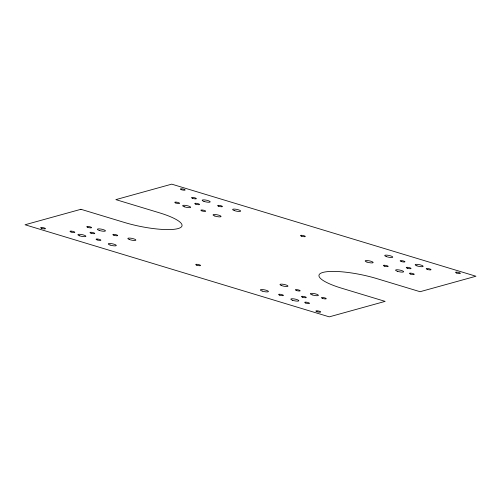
<?xml version="1.0" encoding="UTF-8"?>
<svg xmlns="http://www.w3.org/2000/svg" width="501" height="501" viewBox="0 0 501 501"><rect width="100%" height="100%" fill="white"/><g stroke="black" fill="none" stroke-linecap="round" stroke-linejoin="round"><path stroke-width="0.75" d="M80.93 209.293L25.05 224.761L329.27 316.851L385.15 301.377L341.688 288.225A40.988 8.943 11.5 0 1 322.932 272.425A40.988 8.943 11.5 0 1 376.614 278.556L420.07 291.707L475.95 276.239L171.73 184.149L115.85 199.623L159.312 212.775A40.988 8.943 11.5 0 1 178.068 228.575A40.988 8.943 11.5 0 1 124.386 222.444L80.93 209.293M91.038 233.19A2.461 0.539 11.5 0 0 94.77 233.485A2.461 0.539 11.5 0 0 91.276 232.295A2.461 0.539 11.5 0 0 91.038 233.19M113.909 235.257A2.461 0.539 11.5 0 0 117.641 235.551A2.461 0.539 11.5 0 0 114.147 234.355A2.461 0.539 11.5 0 0 113.909 235.257M87.832 227.366A2.461 0.539 11.5 0 0 91.564 227.661A2.461 0.539 11.5 0 0 88.07 226.465A2.461 0.539 11.5 0 0 87.832 227.366M71.067 232.007A2.461 0.539 11.5 0 0 74.799 232.301A2.461 0.539 11.5 0 0 71.305 231.105A2.461 0.539 11.5 0 0 71.067 232.007M97.144 239.898A2.461 0.539 11.5 0 0 100.876 240.192A2.461 0.539 11.5 0 0 97.382 238.996A2.461 0.539 11.5 0 0 97.144 239.898M79.653 235.814A4.102 0.896 11.5 0 0 85.871 236.309A4.102 0.896 11.5 0 0 80.047 234.318A4.102 0.896 11.5 0 0 79.653 235.814M110.076 245.027A4.102 0.896 11.5 0 0 116.295 245.515A4.102 0.896 11.5 0 0 110.471 243.524A4.102 0.896 11.5 0 0 110.076 245.027M129.634 239.61A4.102 0.896 11.5 0 0 135.852 240.104A4.102 0.896 11.5 0 0 130.028 238.107A4.102 0.896 11.5 0 0 129.634 239.61M99.211 230.404A4.102 0.896 11.5 0 0 105.429 230.892A4.102 0.896 11.5 0 0 99.605 228.901A4.102 0.896 11.5 0 0 99.211 230.404M41.708 228.381A2.461 0.539 11.5 0 0 45.434 228.675A2.461 0.539 11.5 0 0 41.94 227.479A2.461 0.539 11.5 0 0 41.708 228.381M196.793 265.204A2.461 0.539 11.5 0 0 200.525 265.499A2.461 0.539 11.5 0 0 197.031 264.303A2.461 0.539 11.5 0 0 196.793 265.204M301.564 236.196A2.461 0.539 11.5 0 0 305.297 236.491A2.461 0.539 11.5 0 0 301.802 235.301A2.461 0.539 11.5 0 0 301.564 236.196M181.4 189.704A2.461 0.539 11.5 0 0 185.132 189.998A2.461 0.539 11.5 0 0 181.638 188.808A2.461 0.539 11.5 0 0 181.4 189.704M456.649 273.026A2.461 0.539 11.5 0 0 460.381 273.321A2.461 0.539 11.5 0 0 456.887 272.124A2.461 0.539 11.5 0 0 456.649 273.026M316.951 311.697A2.461 0.539 11.5 0 0 320.684 311.991A2.461 0.539 11.5 0 0 317.189 310.795A2.461 0.539 11.5 0 0 316.951 311.697M234.405 210.602A4.102 0.896 11.5 0 0 240.624 211.096A4.102 0.896 11.5 0 0 234.8 209.105A4.102 0.896 11.5 0 0 234.405 210.602M184.424 206.807A4.102 0.896 11.5 0 0 190.643 207.301A4.102 0.896 11.5 0 0 184.819 205.31A4.102 0.896 11.5 0 0 184.424 206.807M214.848 216.019A4.102 0.896 11.5 0 0 221.066 216.507A4.102 0.896 11.5 0 0 215.242 214.516A4.102 0.896 11.5 0 0 214.848 216.019M203.982 201.396A4.102 0.896 11.5 0 0 210.201 201.884A4.102 0.896 11.5 0 0 204.377 199.893A4.102 0.896 11.5 0 0 203.982 201.396M218.68 206.249A2.461 0.539 11.5 0 0 222.413 206.544A2.461 0.539 11.5 0 0 218.918 205.354A2.461 0.539 11.5 0 0 218.68 206.249M192.603 198.358A2.461 0.539 11.5 0 0 196.336 198.653A2.461 0.539 11.5 0 0 192.841 197.457A2.461 0.539 11.5 0 0 192.603 198.358M201.916 210.89A2.461 0.539 11.5 0 0 205.648 211.19A2.461 0.539 11.5 0 0 202.154 209.994A2.461 0.539 11.5 0 0 201.916 210.89M195.81 204.189A2.461 0.539 11.5 0 0 199.542 204.483A2.461 0.539 11.5 0 0 196.048 203.287A2.461 0.539 11.5 0 0 195.81 204.189M175.838 202.999A2.461 0.539 11.5 0 0 179.571 203.293A2.461 0.539 11.5 0 0 176.076 202.097A2.461 0.539 11.5 0 0 175.838 202.999M407.313 268.21A2.461 0.539 11.5 0 0 411.045 268.505A2.461 0.539 11.5 0 0 407.551 267.309A2.461 0.539 11.5 0 0 407.313 268.21M384.449 266.144A2.461 0.539 11.5 0 0 388.181 266.438A2.461 0.539 11.5 0 0 384.687 265.248A2.461 0.539 11.5 0 0 384.449 266.144M397.381 271.273A4.102 0.896 11.5 0 0 403.599 271.761A4.102 0.896 11.5 0 0 397.775 269.77A4.102 0.896 11.5 0 0 397.381 271.273M401.213 261.503A2.461 0.539 11.5 0 0 404.94 261.798A2.461 0.539 11.5 0 0 401.445 260.608A2.461 0.539 11.5 0 0 401.213 261.503M410.526 274.041A2.461 0.539 11.5 0 0 414.252 274.335A2.461 0.539 11.5 0 0 410.757 273.139A2.461 0.539 11.5 0 0 410.526 274.041M386.515 256.65A4.102 0.896 11.5 0 0 392.734 257.138A4.102 0.896 11.5 0 0 386.91 255.147A4.102 0.896 11.5 0 0 386.515 256.65M366.957 262.061A4.102 0.896 11.5 0 0 373.176 262.555A4.102 0.896 11.5 0 0 367.352 260.564A4.102 0.896 11.5 0 0 366.957 262.061M427.284 269.4A2.461 0.539 11.5 0 0 431.017 269.695A2.461 0.539 11.5 0 0 427.522 268.498A2.461 0.539 11.5 0 0 427.284 269.4M416.938 265.856A4.102 0.896 11.5 0 0 423.157 266.35A4.102 0.896 11.5 0 0 417.333 264.359A4.102 0.896 11.5 0 0 416.938 265.856M296.442 290.511A2.461 0.539 11.5 0 0 300.168 290.805A2.461 0.539 11.5 0 0 296.673 289.609A2.461 0.539 11.5 0 0 296.442 290.511M262.186 291.068A4.102 0.896 11.5 0 0 268.404 291.563A4.102 0.896 11.5 0 0 262.58 289.565A4.102 0.896 11.5 0 0 262.186 291.068M292.609 300.281A4.102 0.896 11.5 0 0 298.828 300.769A4.102 0.896 11.5 0 0 293.004 298.778A4.102 0.896 11.5 0 0 292.609 300.281M322.512 298.402A2.461 0.539 11.5 0 0 326.245 298.696A2.461 0.539 11.5 0 0 322.75 297.506A2.461 0.539 11.5 0 0 322.512 298.402M305.754 303.042A2.461 0.539 11.5 0 0 309.48 303.343A2.461 0.539 11.5 0 0 305.986 302.147A2.461 0.539 11.5 0 0 305.754 303.042M312.167 294.864A4.102 0.896 11.5 0 0 318.385 295.352A4.102 0.896 11.5 0 0 312.561 293.361A4.102 0.896 11.5 0 0 312.167 294.864M281.744 285.651A4.102 0.896 11.5 0 0 287.962 286.146A4.102 0.896 11.5 0 0 282.138 284.155A4.102 0.896 11.5 0 0 281.744 285.651M302.541 297.218A2.461 0.539 11.5 0 0 306.274 297.513A2.461 0.539 11.5 0 0 302.779 296.316A2.461 0.539 11.5 0 0 302.541 297.218M279.677 295.152A2.461 0.539 11.5 0 0 283.409 295.446A2.461 0.539 11.5 0 0 279.915 294.25A2.461 0.539 11.5 0 0 279.677 295.152"/></g></svg>
